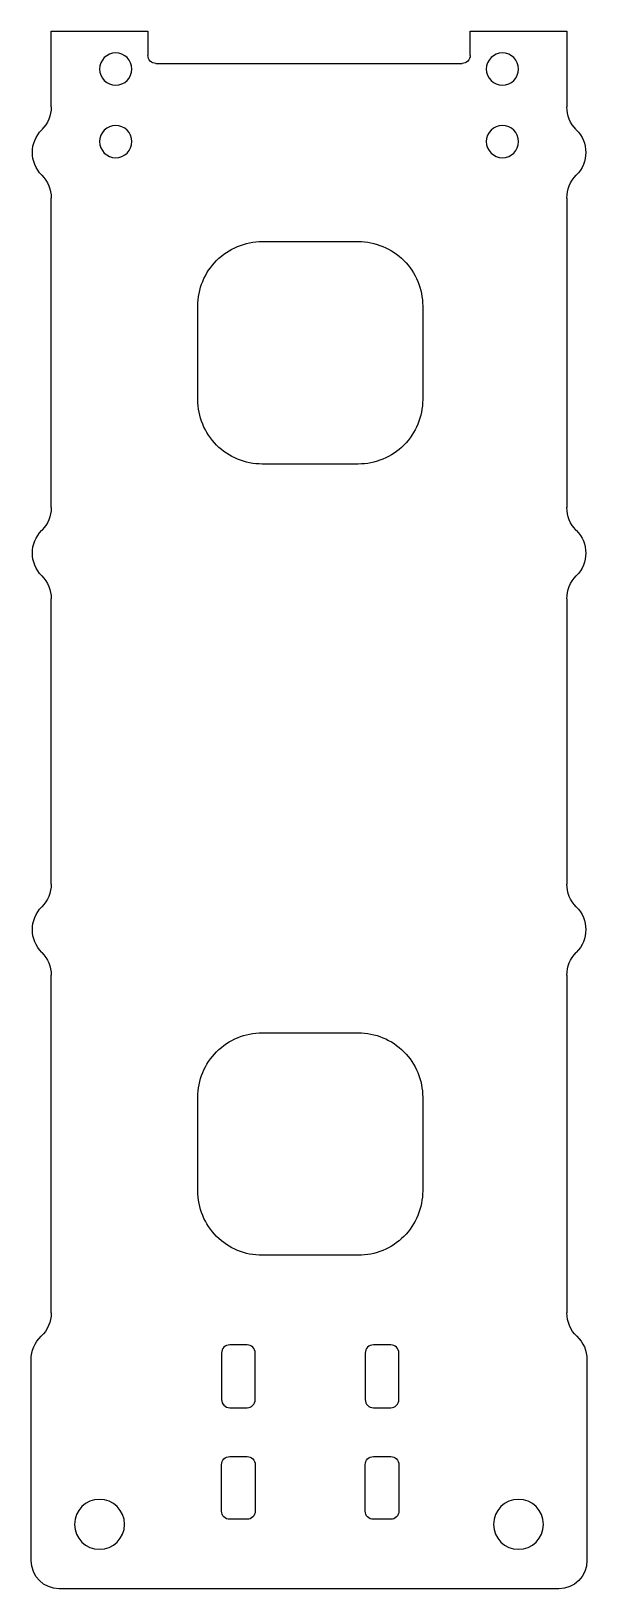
# Model space of a CAD drawing. Header units: millimetres. Extents: x 8.7 to 43.3, y 6.3 to 102.9.
import ezdxf

# ---------------------------------------------------------------- set-up
doc = ezdxf.new("R2010")
doc.units = ezdxf.units.MM
doc.header["$MEASUREMENT"] = 0
doc.layers.add('Split Micro Top Plate', color=40, linetype='Continuous')
doc.layers.add('Top Plate', color=40, linetype='Continuous')

msp = doc.modelspace()

# ---------------------------------------------------------------- linework, layer by layer
at = {"layer": 'Split Micro Top Plate'}
for points in [[(22.121, 17.568, 0.414214), (22.621, 18.068), (22.621, 20.958, 0.414214), (22.121, 21.458), (21.038, 21.458, 0.414214), (20.538, 20.958), (20.538, 18.068, 0.414214), (21.038, 17.568)], [(31.538, 18.068), (31.538, 20.958, 0.414214), (31.038, 21.458), (29.955, 21.458, 0.414214), (29.455, 20.958), (29.455, 18.068, 0.414214), (29.955, 17.568), (31.038, 17.568, 0.414214)], [(22.621, 14.035), (22.621, 11.146, -0.414214), (22.121, 10.646), (21.038, 10.646, -0.414214), (20.538, 11.146), (20.538, 14.035, -0.414214), (21.038, 14.535), (22.121, 14.535, -0.414214)], [(31.538, 14.035), (31.538, 11.146, -0.414214), (31.038, 10.646), (29.955, 10.646, -0.414214), (29.455, 11.146), (29.455, 14.035, -0.414214), (29.955, 14.535), (31.038, 14.535, -0.414214)]]:
    msp.add_lwpolyline(points, format="xyb", close=True, dxfattribs=at)
msp.add_arc((21.038, 18.068), 0.5, 180, 270, dxfattribs=at)
at = {"layer": 'Top Plate', "extrusion": (0, 0, -1)}
for p, q in [((9.964, 98.239), (9.964, 102.934)), ((9.964, 102.934), (15.964, 102.934)), ((15.964, 102.934), (15.964, 101.434)), ((35.964, 101.434), (35.964, 102.934)), ((35.964, 102.934), (41.964, 102.934)), ((41.964, 102.934), (41.964, 98.239)), ((16.464, 100.934), (35.464, 100.934)), ((9.964, 73.391), (9.964, 92.582)), ((41.964, 92.582), (41.964, 73.391)), ((9.964, 50.044), (9.964, 67.734)), ((41.964, 67.734), (41.964, 50.044)), ((9.964, 23.446), (9.964, 44.387)), ((41.964, 44.387), (41.964, 23.446)), ((8.714, 8.084), (8.714, 20.542)), ((43.214, 20.542), (43.214, 8.084)), ((41.464, 6.334), (10.464, 6.334))]:
    msp.add_line(p, q, dxfattribs=at)
at = {"layer": 'Top Plate'}
for points in [[(23.058, 76.088, -0.414214), (19.058, 80.088), (19.058, 85.885, -0.414214), (23.058, 89.885), (29.018, 89.885, -0.414214), (33.018, 85.885), (33.018, 80.088, -0.414214), (29.018, 76.088)], [(29.018, 27.018), (23.058, 27.018, -0.414214), (19.058, 31.018), (19.058, 36.816, -0.414214), (23.058, 40.816), (29.018, 40.816, -0.414214), (33.018, 36.816), (33.018, 31.018, -0.414214)]]:
    msp.add_lwpolyline(points, format="xyb", close=True, dxfattribs=at)
at = {"layer": 'Top Plate', "extrusion": (0, 0, -1)}
for centre, radius in [((-13.964, 100.584), 1), ((-37.964, 100.584), 1), ((-13.964, 96.084), 1), ((-37.964, 96.084), 1), ((-12.964, 10.334), 1.55), ((-38.964, 10.334), 1.55)]:
    msp.add_circle(centre, radius, dxfattribs=at)
for centre, radius, start, end in [((-16.464, 101.434), 0.5, 270, 0), ((-35.464, 101.434), 0.5, 180, 270), ((-7.964, 98.239), 2, 180, 225), ((-43.964, 98.239), 2, 315, 0), ((-10.793, 95.41), 2, 315, 45), ((-41.136, 95.41), 2, 135, 225), ((-7.964, 92.582), 2, 135, 180), ((-43.964, 92.582), 2, 0, 45), ((-7.964, 73.391), 2, 180, 225), ((-43.964, 73.391), 2, 315, 360), ((-10.793, 70.563), 2, 315, 45), ((-41.136, 70.563), 2, 135, 225), ((-7.964, 67.734), 2, 135, 180), ((-43.964, 67.734), 2, 0, 45), ((-7.964, 50.044), 2, 180, 225), ((-43.964, 50.044), 2, 315, 360), ((-10.793, 47.215), 2, 315, 45), ((-41.136, 47.215), 2, 135, 225), ((-7.964, 44.387), 2, 135, 180), ((-43.964, 44.387), 2, 0, 45), ((-7.964, 23.446), 2, 180, 226.56746), ((-43.964, 23.446), 2, 313.43254, 0), ((-10.714, 20.542), 2, 360, 46.56746), ((-41.214, 20.542), 2, 133.43254, 180), ((-10.464, 8.084), 1.75, 270, 0), ((-41.464, 8.084), 1.75, 180, 270)]:
    msp.add_arc(centre, radius, start, end, dxfattribs=at)

doc.saveas('drawing.dxf')
